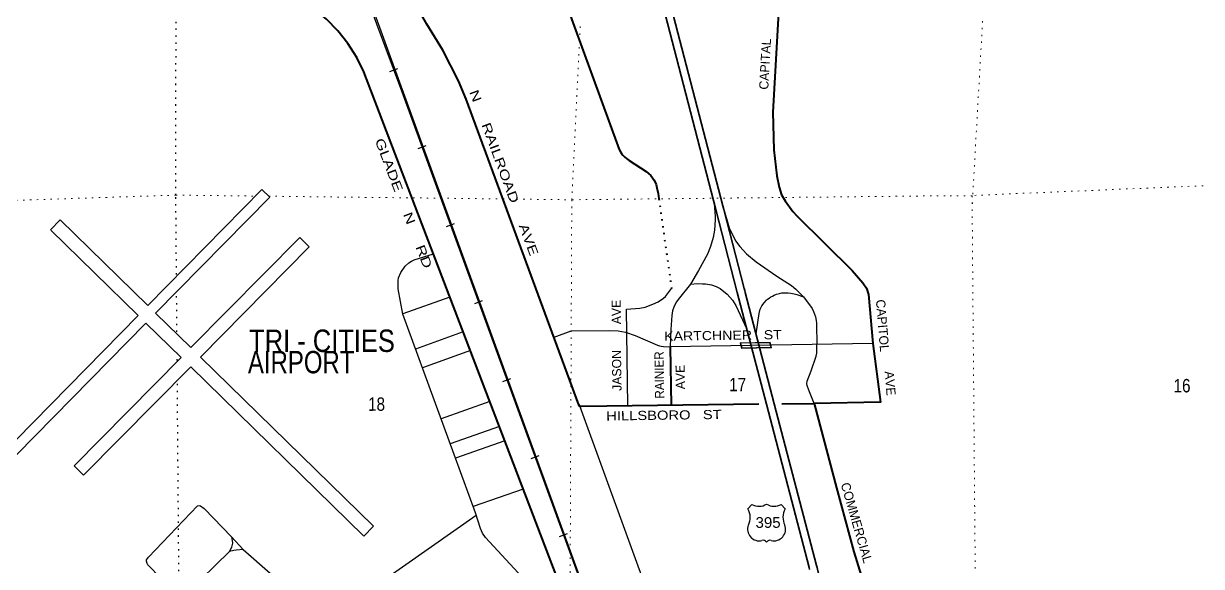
# Model space of a CAD drawing. Header units: feet. Extents: x 245918 to 509309, y -547785 to -360805.
# Drawn here: x 475908 to 491308, y -450095 to -442994 of the extents above; entities that cross this region are included whole.
import ezdxf
from ezdxf.enums import TextEntityAlignment as Align

# ---------------------------------------------------------------- set-up
doc = ezdxf.new("R2010")
doc.units = ezdxf.units.FT
doc.header["$LTSCALE"] = 60
doc.linetypes.add('DOTTED', pattern=[1.5, 0.3, -1.2])
for name, color, linetype, lineweight in [('16', 7, 'Continuous', 25), ('20', 7, 'Continuous', 35), ('21', 7, 'Continuous', 25), ('26', 7, 'Continuous', 40), ('27', 7, 'Continuous', 13), ('29', 7, 'Continuous', 25), ('34', 7, 'Continuous', 25), ('36', 7, 'Continuous', 13), ('53', 7, 'DOTTED', 40), ('57', 7, 'Continuous', 13), ('6', 7, 'DOTTED', 25), ('7', 7, 'DOTTED', 13)]:
    doc.layers.add(name, color=color, linetype=linetype, lineweight=lineweight)

msp = doc.modelspace()

# ---------------------------------------------------------------- linework, layer by layer
at = {"layer": '16'}
for p, q in [((485378.73, -449343.44), (485430.04, -449284.68)), ((485621.8, -449278.71), (485621.52, -449278.91)), ((485813.89, -449284.59), (485865.28, -449343.44))]:
    msp.add_line(p, q, dxfattribs=at)
for centre, radius, start, end in [((485185.75, -449454.07), 222.05, 332.97043, 29.75871), ((485521.12, -449127.02), 182.07, 239.97227, 303.45418), ((485722.9, -449127.52), 181.52, 236.33975, 300.08743), ((485722.89, -449127.02), 182.07, 236.54582, 236.59441), ((486058.25, -449454.07), 222.05, 150.24129, 207.02957), ((485524.94, -449608.97), 151.42, 159.09177, 283.81923), ((485719.06, -449608.97), 151.42, 256.18077, 20.90823)]:
    msp.add_arc(centre, radius, start, end, dxfattribs=at)
for centre, major_axis, start_param, end_param in [((485580.28, -449807.79), (-19.56, 51.67), 4.95877769, 6.28318531), ((485663.73, -449807.79), (19.56, 51.67), 0, 1.32637542)]:
    msp.add_ellipse(centre, major_axis=major_axis, ratio=0.929097, start_param=start_param, end_param=end_param, dxfattribs=at)
at = {"layer": '20'}
for points in [[(485620.16, -447971.32), (485238.77, -446511.21), (484958.11, -445428.5), (483570.55, -440077.6), (483564.05, -440051.28), (483520.5, -439818.73)], [(485723.14, -447969.92), (485342.05, -446510.94), (485335.98, -446487.72), (485329.04, -446460.94), (485061.39, -445428.41), (485048.43, -445378.41), (483673.83, -440077.5), (483668.05, -440055.21), (483662.73, -440027.5), (483622.26, -439816.89)], [(486184.85, -450133.18), (486178.88, -450110.31), (485620.16, -447971.32)], [(486369.28, -450476.37), (486287.48, -450132.62), (486281.63, -450108.05), (486274.99, -450082.62), (485723.14, -447969.92)]]:
    msp.add_lwpolyline(points, dxfattribs=at)
at = {"layer": '21'}
for points in [[(484937.63, -445347.82), (484950.22, -445516.62), (484950.07, -445561.01), (484942.65, -445697.87), (484925.04, -445793.74), (484887.27, -445909.63), (484847.89, -446008.6), (484730.02, -446225.73), (484627.77, -446402.7)], [(485048.42, -445378.05), (485134.47, -445665.86), (485214.6, -445836.57), (485270.75, -445908.53), (485358.12, -446005.36), (485484.61, -446112.46), (485758.28, -446297.81), (485947.39, -446421.98), (486004.61, -446467.97), (486044.27, -446505.76), (486102.73, -446568.47)], [(484627.77, -446402.7), (484467.75, -446602.23), (484444.13, -446633.93), (484413.91, -446691.88), (484393.77, -446749.82), (484381.79, -446811.05), (484369.57, -446995.16), (484361.38, -447221.17)], [(484627.77, -446402.7), (484718.58, -446394.6), (484783.65, -446397.2), (484824.33, -446399.64), (484899.87, -446412.23), (484962.82, -446432.39), (485014.14, -446458.97), (485108.85, -446535.68), (485177.56, -446613.39), (485219.64, -446681.8), (485363.95, -446990.44)], [(485483.73, -447053.37), (485523.07, -446786.05), (485540.06, -446730.91), (485562.08, -446686.84), (485588.53, -446648.72), (485619.37, -446613.13), (485633.85, -446600.22), (485654.63, -446584.79), (485679.81, -446569.67), (485699.32, -446558.02), (485722.62, -446546.99), (485750.57, -446535.87), (485791.21, -446523.08), (485820.81, -446518.34), (485844.73, -446517.08), (485904.51, -446518.04), (485939.15, -446520.25), (485961.18, -446524.03), (485984.47, -446529.07), (486017.2, -446537.88), (486102.73, -446568.47)], [(486102.73, -446568.47), (486216.17, -446723.37), (486236.88, -446761.15), (486262.06, -446831.69), (486272.13, -446877.04), (486274.03, -446912.01), (486274.18, -446934.8), (486278.75, -447189.68)]]:
    msp.add_lwpolyline(points, dxfattribs=at)
at = {"layer": '26'}
for p, q in [((484361.38, -447221.17), (484376.44, -447988.33)), ((485823.14, -447969.13), (486246.35, -447965.77))]:
    msp.add_line(p, q, dxfattribs=at)
for points in [[(485950.25, -439774.79), (485704.14, -444154.94), (485718.87, -444645.46), (485755.66, -444983.91), (485786.86, -445132.97), (485817.07, -445232.48), (485864.77, -445312.84), (485963.12, -445450.42), (486020.65, -445515.33), (486739.14, -446222.35), (486882.66, -446386.96), (486930.03, -446454.4), (486956.08, -446538.24), (487012.93, -447177.63)], [(485520.17, -447972.69), (483203.56, -448004.38), (483178.54, -448004.72), (483169.33, -447979.78), (481692.84, -443981.66), (481595.01, -443744.69), (481388.58, -443341.86), (481179.62, -443002.08), (480990.37, -442662.31), (480943.66, -442563.37), (480802.59, -442271.91), (480797.25, -442260.84), (480774.33, -442220.4), (480747.31, -442182.57), (480716.48, -442147.78), (480682.18, -442116.4), (480644.79, -442088.78), (480643.2, -442087.78), (480602.92, -442059.23)], [(482736.3, -442006.1), (483693.62, -444639.46), (483712.93, -444673.81), (483724.98, -444691.9), (483741.87, -444713.61), (483769.6, -444741.36), (483791.31, -444758.25), (483825.77, -444783.49), (484046.33, -444928.95), (484080.17, -444955.6), (484109.03, -444983.23), (484132.54, -445010.38), (484148.82, -445037.52), (484164.25, -445067.61), (484176.55, -445101.45), (484188, -445143.08), (484204.29, -445217.26), (484213.65, -445286.73)], [(483543.49, -452559.27), (483538.71, -452192.71), (483537.71, -452161.77), (483523.52, -452013.82), (483493.94, -451868.16), (483449.3, -451726.39), (480358.03, -443627.26), (480263.05, -443436.08), (480148.6, -443255.88), (480015.94, -443088.63), (479866.53, -442936.17), (479734.87, -442825.07)], [(487012.93, -447177.63), (487111.96, -447946.49), (486246.35, -447965.77)], [(486246.35, -447965.77), (486537.2, -449065.77), (486764.84, -449904.81), (486858.61, -450213.54), (486886.12, -450279.26), (486927.21, -450350.48), (486945.12, -450375.2), (487068.03, -450494.13), (488168.84, -451547.63), (488222.81, -451589.13), (488267.06, -451618.65), (488508.76, -451735.73), (489428.6, -452142.6), (489601.91, -452231.15), (489723.59, -452301.26), (489767.84, -452330.78), (489832.31, -452374.61), (490095.08, -452593.82)]]:
    msp.add_lwpolyline(points, dxfattribs=at)
at = {"layer": '29'}
for p, q in [((481482.67, -446573.81), (480866.08, -446792.64)), ((481656.02, -447028), (481033.77, -447253.1)), ((487012.93, -447177.63), (484361.38, -447221.17)), ((481749.24, -447272.22), (481123.25, -447498.37)), ((482003.06, -447937.25), (481365.49, -448162.4)), ((482128.3, -448265.37), (481485.73, -448491.97)), ((482198.88, -448450.28), (481553.57, -448677.94)), ((482440.58, -449083.54), (481784.9, -449312.06)), ((478625.28, -449710.18), (478777.84, -449874.14)), ((478044.04, -450440.76), (478598.33, -449900.76))]:
    msp.add_line(p, q, dxfattribs=at)
for points in [[(483055.16, -450703.99), (482740.09, -450525.41), (482680.44, -450482.39), (482631.85, -450446.26), (482588.71, -450410.76), (481945.55, -449716.42), (481907.48, -449658.67), (481882.31, -449598.12), (481814.79, -449393.99), (480866.3, -446794.04), (480806.83, -446464.51), (480803.67, -446397.89), (480806.83, -446357.06), (480811.31, -446321.25), (480839.74, -446249.05), (480898.55, -446166.8), (480945.53, -446122.04), (480979.98, -446101.51), (481014.88, -446086.22), (481266.55, -446007.58)], [(483807.54, -447996.12), (483789.26, -446728.77), (483965.07, -446717.07), (484033.06, -446702.25), (484136.5, -446665.42), (484206.8, -446634.22), (484275.68, -446586.09), (484302.49, -446563.68), (484380.43, -446461.08)], [(482843.47, -447097.39), (483067.64, -447014.6), (483574.04, -447008.83), (483683.06, -447014.66), (483776.18, -447032.88), (483902.52, -447073.65), (484194.84, -447199.52), (484221.68, -447208.57), (484242.05, -447214.32), (484273.53, -447218.1), (484361.38, -447221.17)], [(486246.35, -447965.77), (486172.41, -447787.72), (486150.71, -447726.7), (486149.45, -447706.55), (486153.33, -447673.92), (486205.97, -447535.42), (486272.12, -447344.79), (486279.13, -447306.59), (486279.02, -447230.73), (486278.75, -447189.68)], [(483178.54, -448004.72), (484110.6, -450556), (484585.68, -451775), (484598.79, -451850.05), (484601.03, -451912.72), (484590.48, -451954.77), (484565.23, -451982.11), (484514.04, -452016.71), (484294.64, -452124.31), (484180.44, -452190.29), (484146.85, -452214.07), (484126.75, -452237.29), (484104.38, -452270.87), (484097.66, -452295.49), (484093.19, -452326.83), (484102.14, -452382.79), (484202.81, -452716.31)], [(477875.53, -450429.12), (477533.94, -450075.02), (477523.21, -450058.44), (477513.81, -450028.01), (477516.05, -450007.87), (477543.04, -449975.98), (478181.85, -449301.88), (478205.07, -449296.07), (478220.73, -449300.54), (478270.97, -449339.55), (478625.28, -449710.18), (478635.7, -449757.17), (478639.42, -449789.77), (478624.52, -449843.35), (478598.33, -449900.76)], [(478777.84, -449874.14), (479448.3, -450460.48), (479500.35, -450489.11), (479545.09, -450502.54), (479685.98, -450512.31), (479853.81, -450507.02), (479954.48, -450495.83), (480050.68, -450480.16), (480228.67, -450438.33), (480350.45, -450397.34), (480433.22, -450363.76), (480538.36, -450314.52), (480612.78, -450274.51), (481824.8, -449424.26)], [(478777.84, -449874.14), (478689.39, -449880.28), (478655.84, -449885.88), (478598.33, -449900.76)]]:
    msp.add_lwpolyline(points, dxfattribs=at)
at = {"layer": '34'}
for p, q in [((480695.33, -443620.95), (480799.03, -443582.46)), ((481066.55, -444626.5), (481170.47, -444588.61)), ((481436.04, -445647.5), (481539.96, -445609.61)), ((481805.79, -446653.94), (481909.7, -446616.05)), ((482175.28, -447674.93), (482279.2, -447637.04)), ((482545.02, -448681.38), (482648.94, -448643.49)), ((482914.51, -449702.37), (483018.43, -449664.48))]:
    msp.add_line(p, q, dxfattribs=at)
for points in [[(476618.98, -426396.49), (477172.41, -429110.56), (478264.35, -434476.58), (478902.69, -437700.73), (479035.93, -438372.76), (479163.01, -438882.42), (479295.63, -439355.93), (479442.23, -439825.23), (479552.65, -440136.6), (479807.24, -440885.21), (480393.11, -442571.91), (484088.17, -452731.02)], [(476619.06, -426396.53), (477172.49, -429110.59), (478264.42, -434476.61), (478902.76, -437700.76), (479036, -438372.78), (479163.07, -438882.45), (479295.69, -439355.96), (479442.29, -439825.26), (479552.72, -440136.62), (479807.3, -440885.23), (480393.17, -442571.93), (484088.21, -452731.03)], [(480306, -442407.96), (480849.71, -443872.41), (484074.43, -452720.83)]]:
    msp.add_lwpolyline(points, dxfattribs=at)
at = {"layer": '34', "lineweight": 13}
msp.add_lwpolyline([(479578.66, -440387.98), (480304.97, -442408.33), (480848.68, -443872.78), (484074.62, -452720.31)], dxfattribs=at)
at = {"layer": '36'}
for p, q in [((477532.38, -446683.06), (479025.03, -445164.9)), ((479025.03, -445164.9), (479126.35, -445264.48)), ((477633.92, -446782.41), (479126.35, -445264.48)), ((476387.1, -445562.46), (476261.02, -445692.63)), ((477532.38, -446683.06), (476387.98, -445563.58)), ((477405.32, -446812.28), (476263.92, -445695.68)), ((478094.82, -447233.32), (479518.08, -445792.33)), ((479518.08, -445792.33), (479643.07, -445915.74)), ((478220.37, -447356.14), (479643.07, -445915.74)), ((475510.46, -448739.59), (477405.32, -446812.28)), ((478094.82, -447233.32), (477633.92, -446782.41)), ((475514.56, -448938.05), (477506.86, -446911.63)), ((477967.47, -447362.25), (477506.86, -446911.63)), ((476568.22, -448778.96), (477967.47, -447362.25)), ((480482.92, -449569.68), (478220.37, -447356.14)), ((476692.44, -448903.13), (478093.01, -447485.08)), ((480355.75, -449698.77), (478093.01, -447485.08)), ((476568.22, -448778.96), (476692.44, -448903.13)), ((480482.92, -449569.68), (480355.75, -449698.77))]:
    msp.add_line(p, q, dxfattribs=at)
at = {"layer": '53'}
msp.add_line((484213.65, -445286.73), (484380.43, -446461.08), dxfattribs=at)
at = {"layer": '57'}
for p, q in [((485667.21, -447162.22), (485276.13, -447168.64)), ((485686.72, -447236.91), (485667.21, -447162.22))]:
    msp.add_line(p, q, dxfattribs=at)
msp.add_lwpolyline([(485686.72, -447236.91), (485295.64, -447243.33), (485276.13, -447168.64)], dxfattribs=at)
msp.add_lwpolyline([(485286.44, -447176.47), (485661.06, -447170.32), (485676.41, -447229.08), (485301.79, -447235.23)], close=True, dxfattribs=at)
at = {"layer": '6'}
for p, q in [((477906.77, -446275.12), (477898.33, -445238.4)), ((477912.9, -447028.09), (477908.68, -446509.93)), ((477915.93, -447400.5), (477915.14, -447303.28)), ((477942.01, -450606.16), (477918.17, -447675.75))]:
    msp.add_line(p, q, dxfattribs=at)
msp.add_lwpolyline([(477898.33, -445238.4), (477905.43, -439840.18), (477970.75, -434472.97), (477931.21, -429099.8), (477889.95, -423736.84), (477860.12, -418422.05)], dxfattribs=at)
at = {"layer": '7'}
for p, q in [((483075.09, -445298.93), (483187.86, -443004.24)), ((493666.6, -445017.29), (488317.61, -445242.53)), ((477898.33, -445238.4), (475439.88, -445319)), ((477898.33, -445238.4), (478921.53, -445250.36)), ((479111.72, -445252.59), (483075.09, -445298.93)), ((483075.09, -445298.93), (483052.14, -450583.89))]:
    msp.add_line(p, q, dxfattribs=at)
for points in [[(488635.99, -439726.23), (488471.31, -442511.52), (488317.61, -445242.53)], [(488308.58, -445246.09), (487957.38, -445246.62), (483075.09, -445298.93)], [(488315.83, -445354.11), (488308.58, -445246.09), (488353.05, -450554.34)]]:
    msp.add_lwpolyline(points, dxfattribs=at)

# ---------------------------------------------------------------- texts
at = {"layer": '16', "width": 1.05}
msp.add_text('395', height=140, dxfattribs=at).set_placement((485641.6, -449590.48), align=Align.CENTER)
at = {"layer": '27'}
for s, rotation, p in [('CAPITAL', 86.784, (485643.16, -443861.12)), ('AVE', 90.784, (483719.28, -446926.79)), ('CAPITOL', 274.697, (487051.2, -446608.57)), ('JASON', 90.784, (483726.44, -447798.91)), ('AVE', 90.784, (484555.21, -447777.46)), ('AVE', 274.697, (487165.52, -447545.03)), ('COMMERCIAL', 286.18, (486590.11, -449018.3))]:
    msp.add_text(s, height=120, rotation=rotation, dxfattribs=at).set_placement(p)
for s, rotation, width, p in [('N     RAILROAD     AVE', 290.269, 1.35, (481734.26, -443888.08)), ('GLADE     N     RD', 290.891, 1.35, (480498.64, -444521.9)), ('KARTCHNER   ST', 0.784, 1.15, (484283.74, -447143.2)), ('RAINIER', 90.784, 0.95, (484283.72, -447898.99)), ('HILLSBORO   ST', 0.784, 1.2, (483526.41, -448186.88))]:
    msp.add_text(s, height=120, rotation=rotation, dxfattribs=dict(at, width=width)).set_placement(p)
at = {"layer": '36'}
for s, width, p in [('TRI - CITIES', 0.85, (478857.52, -447289.63)), ('AIRPORT', 0.8, (478841.08, -447569.09))]:
    msp.add_text(s, height=292.8, dxfattribs=dict(at, width=width)).set_placement(p)
at = {"layer": '7', "width": 0.85}
for s, p in [('17', (485133.67, -447804.16)), ('16', (490943.12, -447818.46)), ('18', (480411.43, -448059.96))]:
    msp.add_text(s, height=175.5, rotation=0.028, dxfattribs=at).set_placement(p)

doc.saveas('drawing.dxf')
